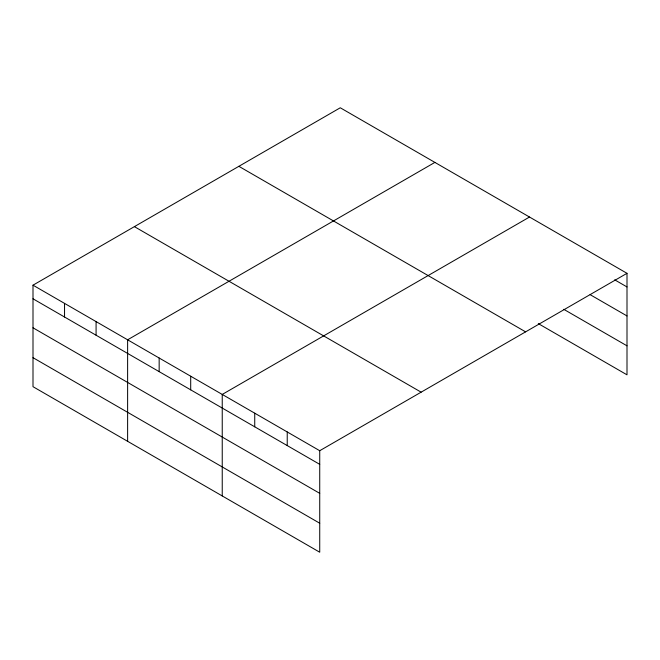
<?xml version="1.0" encoding="UTF-8"?>
<svg xmlns="http://www.w3.org/2000/svg" width="660" height="660" viewBox="0 0 660 660"><rect width="100%" height="100%" fill="white"/><g stroke="black" fill="none" stroke-linecap="round" stroke-linejoin="round"><path stroke-width="0.99" d="M538.296 323.606L627 374.822L627 273.314L340.271 107.778L33 285.178L33 386.686L319.729 552.222L319.729 450.714L627 273.314M434.89 162.401L127.619 339.801L127.619 441.309M529.51 217.033L222.238 394.433L222.238 495.94M614.707 279.84L627 286.943M590.114 294.649L627 315.942M563.764 309.317L627 345.823M238.87 166.32L525.599 331.856M134.401 226.636L421.129 392.172M33 285.178L319.729 450.714M33 298.798L319.729 464.343M33 327.805L319.729 493.342M33 357.679L319.729 523.223M287.232 431.954L287.232 445.582M254.735 413.193L254.735 426.822M190.699 376.225L190.699 389.846M159.159 358.017L159.159 371.638M96.079 321.593L96.079 335.222M64.54 303.385L64.54 317.014"/></g></svg>
